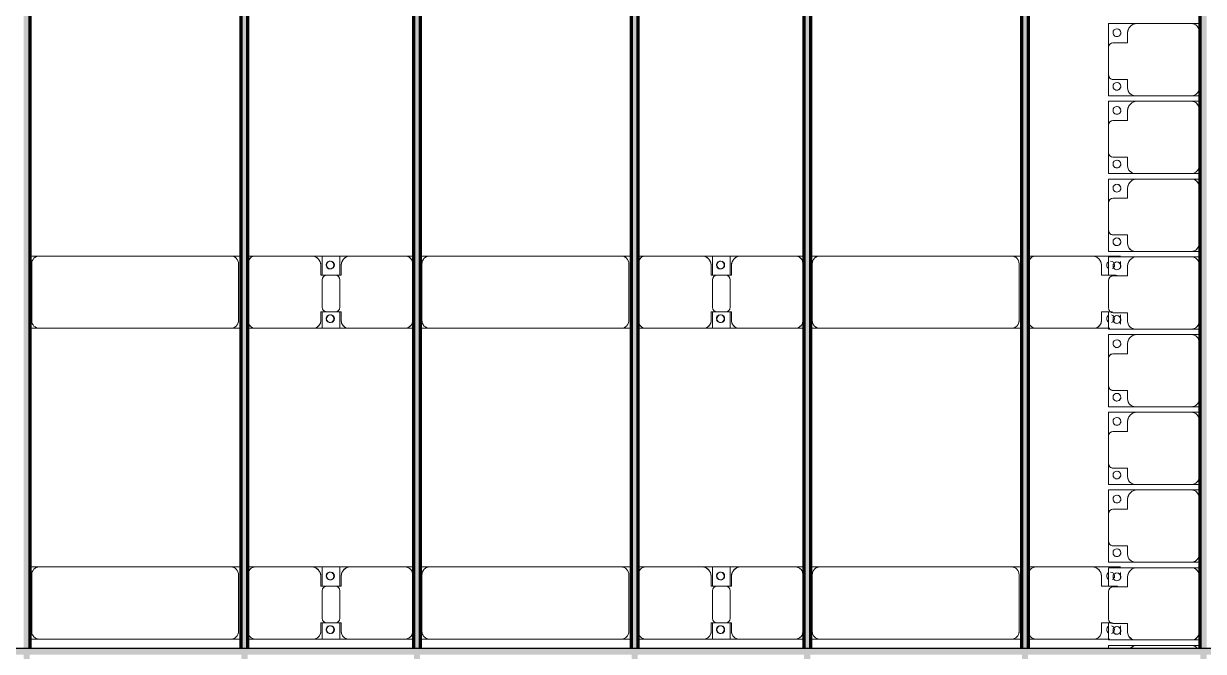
# Model space of a CAD drawing. Header units: millimetres. Extents: x -268744 to 115753, y -96240 to -10461.
# Drawn here: x -119199 to -111611, y -52627 to -48588 of the extents above; entities that cross this region are included whole.
import ezdxf

# ---------------------------------------------------------------- set-up
doc = ezdxf.new("R2010")
doc.units = ezdxf.units.MM
doc.layers.add('A-GENM', color=13, linetype='Continuous', lineweight=9)
doc.layers.add('S-BEAM', color=12, linetype='Continuous', lineweight=9)

# ---------------------------------------------------------------- blocks, each defined once
blk = doc.blocks.new('Dầm C52 - Hộp 40x60-V24-KHUNG KẾT CẤU BÈ PIN 1')
at = {"layer": 'S-BEAM', "lineweight": 25}
blk.add_hatch(color=4, dxfattribs=at).paths.add_polyline_path([(-145811, -20), (145811, -20), (145811, 20), (-145811, 20)])
at = {"layer": 'S-BEAM', "color": 4, "lineweight": 25}
blk.add_line((-145811, 20), (145811, 20), dxfattribs=at)
blk = doc.blocks.new('Dai phao do pin - DẢI PHAO ĐỠ PIN-V38-KHUNG KẾT CẤU BÈ PIN 1')
at = {"layer": 'A-GENM', "color": 7}
for p, q in [((62067.6, 241.6), (62129.7, 241.6)), ((62067.6, 241.6), (62129.7, 241.6)), ((63360.3, 241.6), (62129.7, 241.6)), ((63360.3, 241.6), (63427.6, 241.6)), ((63360.3, 241.6), (63427.6, 241.6)), ((63467.6, 241.6), (63519.7, 241.6)), ((63467.6, 241.6), (63519.7, 241.6)), ((63879.7, 241.6), (63519.7, 241.6)), ((63879.7, 241.6), (64062.2, 241.6)), ((64062.2, 241.6), (63879.7, 241.6)), ((63947.8, 241.6), (64130.3, 241.6)), ((63947.8, 116.2), (63947.8, 241.6)), ((64130.3, 241.6), (63947.8, 241.6)), ((64062.2, 241.6), (64062.2, 116.2)), ((64480.3, 241.6), (64130.3, 241.6)), ((64480.3, 241.6), (64537.6, 241.6)), ((64480.3, 241.6), (64537.6, 241.6)), ((64577.6, 241.6), (64639.7, 241.6)), ((64577.6, 241.6), (64639.7, 241.6)), ((65870.3, 241.6), (64639.7, 241.6)), ((65870.3, 241.6), (65937.6, 241.6)), ((65870.3, 241.6), (65937.6, 241.6)), ((65977.6, 241.6), (66029.7, 241.6)), ((65977.6, 241.6), (66029.7, 241.6)), ((66389.7, 241.6), (66029.7, 241.6)), ((66389.7, 241.6), (66572.2, 241.6)), ((66572.2, 241.6), (66389.7, 241.6)), ((66457.8, 241.6), (66640.3, 241.6)), ((66457.8, 116.2), (66457.8, 241.6)), ((66640.3, 241.6), (66457.8, 241.6)), ((66572.2, 241.6), (66572.2, 116.2)), ((66990.3, 241.6), (66640.3, 241.6)), ((66990.3, 241.6), (67047.6, 241.6)), ((66990.3, 241.6), (67047.6, 241.6)), ((67087.6, 241.6), (67149.7, 241.6)), ((67087.6, 241.6), (67149.7, 241.6)), ((68380.3, 241.6), (67149.7, 241.6)), ((68380.3, 241.6), (68447.6, 241.6)), ((68380.3, 241.6), (68447.6, 241.6)), ((68487.6, 241.6), (68539.7, 241.6)), ((68487.6, 241.6), (68539.7, 241.6)), ((68899.7, 241.6), (68539.7, 241.6)), ((68899.7, 241.6), (69082.2, 241.6)), ((69082.2, 241.6), (68899.7, 241.6)), ((62079.7, 191.6), (62079.7, -173.4)), ((63410.3, -173.4), (63410.3, 191.6)), ((63469.7, 191.6), (63469.7, -173.4)), ((63939.7, 118.2), (63939.7, 181.6)), ((64070.3, 181.6), (64070.3, 118.2)), ((64530.3, -173.4), (64530.3, 191.6)), ((64589.7, 191.6), (64589.7, -173.4)), ((65920.3, -173.4), (65920.3, 191.6)), ((65979.7, 191.6), (65979.7, -173.4)), ((66449.7, 118.2), (66449.7, 181.6)), ((66580.3, 181.6), (66580.3, 118.2)), ((67040.3, -173.4), (67040.3, 191.6)), ((67099.7, 191.6), (67099.7, -173.4)), ((68430.3, -173.4), (68430.3, 191.6)), ((68489.7, 191.6), (68489.7, -173.4)), ((68959.7, 118.2), (68959.7, 181.6)), ((69082.2, 205.8), (69082.2, 164.2)), ((69082.2, 164.2), (69082.2, 205.8)), ((64032.2, 118.2), (63939.7, 118.2)), ((63947.8, 88.2), (63947.8, -88.2)), ((64070.3, 118.2), (63977.8, 118.2)), ((64062.2, -88.2), (64062.2, 88.2)), ((66542.2, 118.2), (66449.7, 118.2)), ((66457.8, 88.2), (66457.8, -88.2)), ((66580.3, 118.2), (66487.8, 118.2)), ((66572.2, -88.2), (66572.2, 88.2)), ((69052.2, 118.2), (68959.7, 118.2)), ((63939.7, -173.4), (63939.7, -118.2)), ((63939.7, -118.2), (64032.2, -118.2)), ((63947.8, -223.4), (63947.8, -116.2)), ((63977.8, -118.2), (64070.3, -118.2)), ((64062.2, -116.2), (64062.2, -223.4)), ((64070.3, -118.2), (64070.3, -173.4)), ((66449.7, -173.4), (66449.7, -118.2)), ((66449.7, -118.2), (66542.2, -118.2)), ((66457.8, -223.4), (66457.8, -116.2)), ((66487.8, -118.2), (66580.3, -118.2)), ((66572.2, -116.2), (66572.2, -223.4)), ((66580.3, -118.2), (66580.3, -173.4)), ((68959.7, -173.4), (68959.7, -118.2)), ((68959.7, -118.2), (69030.6, -118.2)), ((69082.2, -137.5), (69082.2, -195.9)), ((69082.2, -195.9), (69082.2, -137.5)), ((62129.7, -223.4), (62067.6, -223.4)), ((62129.7, -223.4), (62067.6, -223.4)), ((62129.7, -223.4), (63360.3, -223.4)), ((63427.6, -223.4), (63360.3, -223.4)), ((63427.6, -223.4), (63360.3, -223.4)), ((63519.7, -223.4), (63467.6, -223.4)), ((63519.7, -223.4), (63467.6, -223.4)), ((63519.7, -223.4), (63889.7, -223.4)), ((64062.2, -223.4), (63897.1, -223.4)), ((63897.1, -223.4), (64062.2, -223.4)), ((64120.3, -223.4), (63947.8, -223.4)), ((63947.8, -223.4), (64120.3, -223.4)), ((64120.3, -223.4), (64480.3, -223.4)), ((64537.6, -223.4), (64480.3, -223.4)), ((64537.6, -223.4), (64480.3, -223.4)), ((64639.7, -223.4), (64577.6, -223.4)), ((64639.7, -223.4), (64577.6, -223.4)), ((64639.7, -223.4), (65870.3, -223.4)), ((65937.6, -223.4), (65870.3, -223.4)), ((65937.6, -223.4), (65870.3, -223.4)), ((66029.7, -223.4), (65977.6, -223.4)), ((66029.7, -223.4), (65977.6, -223.4)), ((66029.7, -223.4), (66399.7, -223.4)), ((66572.2, -223.4), (66399.7, -223.4)), ((66399.7, -223.4), (66572.2, -223.4)), ((66630.3, -223.4), (66457.8, -223.4)), ((66457.8, -223.4), (66630.3, -223.4)), ((66630.3, -223.4), (66990.3, -223.4)), ((67047.6, -223.4), (66990.3, -223.4)), ((67047.6, -223.4), (66990.3, -223.4)), ((67149.7, -223.4), (67087.6, -223.4)), ((67149.7, -223.4), (67087.6, -223.4)), ((67149.7, -223.4), (68380.3, -223.4)), ((68447.6, -223.4), (68380.3, -223.4)), ((68447.6, -223.4), (68380.3, -223.4)), ((68539.7, -223.4), (68487.6, -223.4)), ((68539.7, -223.4), (68487.6, -223.4)), ((68539.7, -223.4), (68909.7, -223.4)), ((69013.6, -223.4), (68909.7, -223.4)), ((68909.7, -223.4), (69013.6, -223.4))]:
    blk.add_line(p, q, dxfattribs=at)
for centre, radius, start, end in [((62129.7, 191.6), 50, 90, 180), ((62129.7, 191.6), 50, 105, 135), ((63360.3, 191.6), 50, 0, 90), ((63360.3, 191.6), 50, 60, 90), ((63519.7, 191.6), 50, 90, 180), ((63519.7, 191.6), 50, 105, 180), ((63879.7, 181.6), 60, 0, 90), ((63879.7, 181.6), 60, 0, 60), ((64130.3, 181.6), 60, 90, 180), ((64130.3, 181.6), 60, 120, 180), ((64480.3, 191.6), 50, 0, 90), ((64480.3, 191.6), 50, 0, 75), ((64639.7, 191.6), 50, 90, 180), ((64639.7, 191.6), 50, 105, 135), ((65870.3, 191.6), 50, 0, 90), ((65870.3, 191.6), 50, 60, 90), ((66029.7, 191.6), 50, 90, 180), ((66029.7, 191.6), 50, 105, 180), ((66389.7, 181.6), 60, 0, 90), ((66389.7, 181.6), 60, 0, 60), ((66640.3, 181.6), 60, 90, 180), ((66640.3, 181.6), 60, 120, 180), ((66990.3, 191.6), 50, 0, 90), ((66990.3, 191.6), 50, 0, 75), ((67149.7, 191.6), 50, 90, 180), ((67149.7, 191.6), 50, 105, 135), ((68380.3, 191.6), 50, 360, 90), ((68380.3, 191.6), 50, 60, 90), ((68539.7, 191.6), 50, 90, 180), ((68539.7, 191.6), 50, 105, 180), ((68899.7, 181.6), 60, 360, 90), ((68899.7, 181.6), 60, 360, 60), ((62129.7, 191.6), 50, 165, 180), ((63360.3, 191.6), 50, 15, 30), ((63998.6, 183.2), 25, 360, 180), ((63998.6, 183.2), 25, 180, 360), ((63998.6, 183.2), 25, 360, 165), ((64001.4, 183.2), 25, 360, 180), ((64001.4, 183.2), 25, 90, 180), ((64001.4, 183.2), 25, 180, 0), ((64001.4, 183.2), 25, 180, 300), ((63998.6, 183.2), 25, 210, 360), ((64001.4, 183.2), 25, 15, 75), ((64001.4, 183.2), 25, 330, 345), ((64639.7, 191.6), 50, 150, 180), ((65870.3, 191.6), 50, 15, 30), ((66508.6, 183.2), 25, 360, 180), ((66508.6, 183.2), 25, 180, 0), ((66508.6, 183.2), 25, 360, 165), ((66511.4, 183.2), 25, 0, 180), ((66511.4, 183.2), 25, 90, 180), ((66511.4, 183.2), 25, 180, 0), ((66511.4, 183.2), 25, 180, 300), ((66508.6, 183.2), 25, 210, 360), ((66511.4, 183.2), 25, 15, 75), ((66511.4, 183.2), 25, 330, 345), ((67149.7, 191.6), 50, 150, 180), ((68380.3, 191.6), 50, 15, 30), ((69018.6, 183.2), 25, 120, 180), ((69018.6, 183.2), 25, 180, 240), ((69018.6, 183.2), 25, 180, 195), ((69018.6, 183.2), 25, 120, 165), ((69018.6, 183.2), 25, 210, 240), ((69018.6, 183.2), 25, 0, 90), ((69018.6, 183.2), 25, 0, 90), ((69018.6, 183.2), 25, 300, 0), ((69018.6, 183.2), 25, 300, 0), ((63977.8, 88.2), 30, 90, 180), ((64032.2, 88.2), 30, 360, 90), ((66487.8, 88.2), 30, 90, 180), ((66542.2, 88.2), 30, 0, 90), ((69052.2, 88.2), 30, 60, 90), ((63977.8, -88.2), 30, 180, 270), ((63998.6, -161.8), 25, 360, 180), ((63998.6, -161.8), 25, 105, 165), ((64001.4, -161.8), 25, 360, 180), ((64001.4, -161.8), 25, 105, 180), ((63998.6, -161.8), 25, 360, 75), ((64001.4, -161.8), 25, 15, 75), ((64032.2, -88.2), 30, 270, 0), ((66487.8, -88.2), 30, 180, 270), ((66508.6, -161.8), 25, 360, 180), ((66508.6, -161.8), 25, 105, 165), ((66511.4, -161.8), 25, 0, 180), ((66511.4, -161.8), 25, 105, 180), ((66508.6, -161.8), 25, 360, 75), ((66511.4, -161.8), 25, 15, 75), ((66542.2, -88.2), 30, 270, 360), ((69018.6, -161.8), 25, 120, 180), ((69018.6, -161.8), 25, 120, 165), ((69018.6, -161.8), 25, 0, 75), ((69018.6, -161.8), 25, 0, 75), ((62129.7, -173.4), 50, 180, 270), ((62129.7, -173.4), 50, 180, 210), ((62129.7, -173.4), 50, 240, 270), ((63360.3, -173.4), 50, 270, 360), ((63360.3, -173.4), 50, 285, 300), ((63360.3, -173.4), 50, 330, 360), ((63519.7, -173.4), 50, 180, 270), ((63519.7, -173.4), 50, 180, 255), ((63889.7, -173.4), 50, 270, 0), ((63889.7, -173.4), 50, 285, 0), ((63998.6, -161.8), 25, 180, 360), ((63998.6, -161.8), 25, 195, 360), ((64001.4, -161.8), 25, 180, 0), ((64001.4, -161.8), 25, 180, 270), ((64001.4, -161.8), 25, 285, 345), ((64120.3, -173.4), 50, 180, 270), ((64120.3, -173.4), 50, 180, 255), ((64480.3, -173.4), 50, 270, 360), ((64480.3, -173.4), 50, 285, 0), ((64639.7, -173.4), 50, 180, 270), ((64639.7, -173.4), 50, 180, 210), ((64639.7, -173.4), 50, 240, 270), ((65870.3, -173.4), 50, 270, 360), ((65870.3, -173.4), 50, 285, 300), ((65870.3, -173.4), 50, 330, 360), ((66029.7, -173.4), 50, 180, 270), ((66029.7, -173.4), 50, 180, 255), ((66399.7, -173.4), 50, 270, 360), ((66399.7, -173.4), 50, 285, 0), ((66508.6, -161.8), 25, 180, 360), ((66508.6, -161.8), 25, 195, 360), ((66511.4, -161.8), 25, 180, 360), ((66511.4, -161.8), 25, 180, 270), ((66511.4, -161.8), 25, 285, 345), ((66630.3, -173.4), 50, 180, 270), ((66630.3, -173.4), 50, 180, 255), ((66990.3, -173.4), 50, 270, 0), ((66990.3, -173.4), 50, 285, 0), ((67149.7, -173.4), 50, 180, 270), ((67149.7, -173.4), 50, 180, 210), ((67149.7, -173.4), 50, 240, 270), ((68380.3, -173.4), 50, 270, 0), ((68380.3, -173.4), 50, 285, 300), ((68380.3, -173.4), 50, 330, 0), ((68539.7, -173.4), 50, 180, 270), ((68539.7, -173.4), 50, 180, 255), ((68909.7, -173.4), 50, 270, 360), ((68909.7, -173.4), 50, 285, 360), ((69018.6, -161.8), 25, 180, 240), ((69018.6, -161.8), 25, 180, 240), ((69018.6, -161.8), 25, 285, 0), ((69018.6, -161.8), 25, 285, 0)]:
    blk.add_arc(centre, radius, start, end, dxfattribs=at)
blk = doc.blocks.new('Dai phao do pin - DẢI PHAO ĐỠ PIN-V39-KHUNG KẾT CẤU BÈ PIN 1')
at = {"layer": 'A-GENM', "color": 7}
for p, q in [((62067.6, 241.6), (62129.7, 241.6)), ((62067.6, 241.6), (62129.7, 241.6)), ((63360.3, 241.6), (62129.7, 241.6)), ((63360.3, 241.6), (63427.6, 241.6)), ((63360.3, 241.6), (63427.6, 241.6)), ((63467.6, 241.6), (63519.7, 241.6)), ((63467.6, 241.6), (63519.7, 241.6)), ((63879.7, 241.6), (63519.7, 241.6)), ((63879.7, 241.6), (64062.2, 241.6)), ((64062.2, 241.6), (63879.7, 241.6)), ((63947.8, 241.6), (64130.3, 241.6)), ((63947.8, 116.2), (63947.8, 241.6)), ((64130.3, 241.6), (63947.8, 241.6)), ((64062.2, 241.6), (64062.2, 116.2)), ((64480.3, 241.6), (64130.3, 241.6)), ((64480.3, 241.6), (64537.6, 241.6)), ((64480.3, 241.6), (64537.6, 241.6)), ((64577.6, 241.6), (64639.7, 241.6)), ((64577.6, 241.6), (64639.7, 241.6)), ((65870.3, 241.6), (64639.7, 241.6)), ((65870.3, 241.6), (65937.6, 241.6)), ((65870.3, 241.6), (65937.6, 241.6)), ((65977.6, 241.6), (66029.7, 241.6)), ((65977.6, 241.6), (66029.7, 241.6)), ((66389.7, 241.6), (66029.7, 241.6)), ((66389.7, 241.6), (66572.2, 241.6)), ((66572.2, 241.6), (66389.7, 241.6)), ((66457.8, 241.6), (66640.3, 241.6)), ((66457.8, 116.2), (66457.8, 241.6)), ((66640.3, 241.6), (66457.8, 241.6)), ((66572.2, 241.6), (66572.2, 116.2)), ((66990.3, 241.6), (66640.3, 241.6)), ((66990.3, 241.6), (67047.6, 241.6)), ((66990.3, 241.6), (67047.6, 241.6)), ((67087.6, 241.6), (67149.7, 241.6)), ((67087.6, 241.6), (67149.7, 241.6)), ((68380.3, 241.6), (67149.7, 241.6)), ((68380.3, 241.6), (68447.6, 241.6)), ((68380.3, 241.6), (68447.6, 241.6)), ((68487.6, 241.6), (68539.7, 241.6)), ((68487.6, 241.6), (68539.7, 241.6)), ((68899.7, 241.6), (68539.7, 241.6)), ((68899.7, 241.6), (69082.2, 241.6)), ((69082.2, 241.6), (68899.7, 241.6)), ((62079.7, 191.6), (62079.7, -173.4)), ((63410.3, -173.4), (63410.3, 191.6)), ((63469.7, 191.6), (63469.7, -173.4)), ((63939.7, 118.2), (63939.7, 181.6)), ((64070.3, 181.6), (64070.3, 118.2)), ((64530.3, -173.4), (64530.3, 191.6)), ((64589.7, 191.6), (64589.7, -173.4)), ((65920.3, -173.4), (65920.3, 191.6)), ((65979.7, 191.6), (65979.7, -173.4)), ((66449.7, 118.2), (66449.7, 181.6)), ((66580.3, 181.6), (66580.3, 118.2)), ((67040.3, -173.4), (67040.3, 191.6)), ((67099.7, 191.6), (67099.7, -173.4)), ((68430.3, -173.4), (68430.3, 191.6)), ((68489.7, 191.6), (68489.7, -173.4)), ((68959.7, 118.2), (68959.7, 181.6)), ((69082.2, 205.8), (69082.2, 164.2)), ((69082.2, 164.2), (69082.2, 205.8)), ((64032.2, 118.2), (63939.7, 118.2)), ((63947.8, 88.2), (63947.8, -88.2)), ((64070.3, 118.2), (63977.8, 118.2)), ((64062.2, -88.2), (64062.2, 88.2)), ((66542.2, 118.2), (66449.7, 118.2)), ((66457.8, 88.2), (66457.8, -88.2)), ((66580.3, 118.2), (66487.8, 118.2)), ((66572.2, -88.2), (66572.2, 88.2)), ((69052.2, 118.2), (68959.7, 118.2)), ((63939.7, -173.4), (63939.7, -118.2)), ((63939.7, -118.2), (64032.2, -118.2)), ((63947.8, -223.4), (63947.8, -116.2)), ((63977.8, -118.2), (64070.3, -118.2)), ((64062.2, -116.2), (64062.2, -223.4)), ((64070.3, -118.2), (64070.3, -173.4)), ((66449.7, -173.4), (66449.7, -118.2)), ((66449.7, -118.2), (66542.2, -118.2)), ((66457.8, -223.4), (66457.8, -116.2)), ((66487.8, -118.2), (66580.3, -118.2)), ((66572.2, -116.2), (66572.2, -223.4)), ((66580.3, -118.2), (66580.3, -173.4)), ((68959.7, -173.4), (68959.7, -118.2)), ((68959.7, -118.2), (69030.6, -118.2)), ((69082.2, -137.5), (69082.2, -195.9)), ((69082.2, -195.9), (69082.2, -137.5)), ((62129.7, -223.4), (62067.6, -223.4)), ((62129.7, -223.4), (62067.6, -223.4)), ((62129.7, -223.4), (63360.3, -223.4)), ((63427.6, -223.4), (63360.3, -223.4)), ((63427.6, -223.4), (63360.3, -223.4)), ((63519.7, -223.4), (63467.6, -223.4)), ((63519.7, -223.4), (63467.6, -223.4)), ((63519.7, -223.4), (63889.7, -223.4)), ((64062.2, -223.4), (63897.1, -223.4)), ((63897.1, -223.4), (64062.2, -223.4)), ((64120.3, -223.4), (63947.8, -223.4)), ((63947.8, -223.4), (64120.3, -223.4)), ((64120.3, -223.4), (64480.3, -223.4)), ((64537.6, -223.4), (64480.3, -223.4)), ((64537.6, -223.4), (64480.3, -223.4)), ((64639.7, -223.4), (64577.6, -223.4)), ((64639.7, -223.4), (64577.6, -223.4)), ((64639.7, -223.4), (65870.3, -223.4)), ((65937.6, -223.4), (65870.3, -223.4)), ((65937.6, -223.4), (65870.3, -223.4)), ((66029.7, -223.4), (65977.6, -223.4)), ((66029.7, -223.4), (65977.6, -223.4)), ((66029.7, -223.4), (66399.7, -223.4)), ((66572.2, -223.4), (66399.7, -223.4)), ((66399.7, -223.4), (66572.2, -223.4)), ((66630.3, -223.4), (66457.8, -223.4)), ((66457.8, -223.4), (66630.3, -223.4)), ((66630.3, -223.4), (66990.3, -223.4)), ((67047.6, -223.4), (66990.3, -223.4)), ((67047.6, -223.4), (66990.3, -223.4)), ((67149.7, -223.4), (67087.6, -223.4)), ((67149.7, -223.4), (67087.6, -223.4)), ((67149.7, -223.4), (68380.3, -223.4)), ((68447.6, -223.4), (68380.3, -223.4)), ((68447.6, -223.4), (68380.3, -223.4)), ((68539.7, -223.4), (68487.6, -223.4)), ((68539.7, -223.4), (68487.6, -223.4)), ((68539.7, -223.4), (68909.7, -223.4)), ((69013.6, -223.4), (68909.7, -223.4)), ((68909.7, -223.4), (69013.6, -223.4))]:
    blk.add_line(p, q, dxfattribs=at)
for centre, radius, start, end in [((62129.7, 191.6), 50, 90, 180), ((62129.7, 191.6), 50, 105, 135), ((63360.3, 191.6), 50, 0, 90), ((63360.3, 191.6), 50, 60, 90), ((63519.7, 191.6), 50, 90, 180), ((63519.7, 191.6), 50, 105, 180), ((63879.7, 181.6), 60, 0, 90), ((63879.7, 181.6), 60, 0, 60), ((64130.3, 181.6), 60, 90, 180), ((64130.3, 181.6), 60, 120, 180), ((64480.3, 191.6), 50, 0, 90), ((64480.3, 191.6), 50, 0, 75), ((64639.7, 191.6), 50, 90, 180), ((64639.7, 191.6), 50, 105, 135), ((65870.3, 191.6), 50, 0, 90), ((65870.3, 191.6), 50, 60, 90), ((66029.7, 191.6), 50, 90, 180), ((66029.7, 191.6), 50, 105, 180), ((66389.7, 181.6), 60, 0, 90), ((66389.7, 181.6), 60, 0, 60), ((66640.3, 181.6), 60, 90, 180), ((66640.3, 181.6), 60, 120, 180), ((66990.3, 191.6), 50, 0, 90), ((66990.3, 191.6), 50, 0, 75), ((67149.7, 191.6), 50, 90, 180), ((67149.7, 191.6), 50, 105, 135), ((68380.3, 191.6), 50, 360, 90), ((68380.3, 191.6), 50, 60, 90), ((68539.7, 191.6), 50, 90, 180), ((68539.7, 191.6), 50, 105, 180), ((68899.7, 181.6), 60, 360, 90), ((68899.7, 181.6), 60, 360, 60), ((62129.7, 191.6), 50, 165, 180), ((63360.3, 191.6), 50, 15, 30), ((63998.6, 183.2), 25, 360, 180), ((63998.6, 183.2), 25, 180, 360), ((63998.6, 183.2), 25, 360, 165), ((64001.4, 183.2), 25, 360, 180), ((64001.4, 183.2), 25, 90, 180), ((64001.4, 183.2), 25, 180, 0), ((64001.4, 183.2), 25, 180, 300), ((63998.6, 183.2), 25, 210, 360), ((64001.4, 183.2), 25, 15, 75), ((64001.4, 183.2), 25, 330, 345), ((64639.7, 191.6), 50, 150, 180), ((65870.3, 191.6), 50, 15, 30), ((66508.6, 183.2), 25, 360, 180), ((66508.6, 183.2), 25, 180, 0), ((66508.6, 183.2), 25, 360, 165), ((66511.4, 183.2), 25, 0, 180), ((66511.4, 183.2), 25, 90, 180), ((66511.4, 183.2), 25, 180, 0), ((66511.4, 183.2), 25, 180, 300), ((66508.6, 183.2), 25, 210, 360), ((66511.4, 183.2), 25, 15, 75), ((66511.4, 183.2), 25, 330, 345), ((67149.7, 191.6), 50, 150, 180), ((68380.3, 191.6), 50, 15, 30), ((69018.6, 183.2), 25, 120, 180), ((69018.6, 183.2), 25, 180, 240), ((69018.6, 183.2), 25, 180, 195), ((69018.6, 183.2), 25, 120, 165), ((69018.6, 183.2), 25, 210, 240), ((69018.6, 183.2), 25, 0, 90), ((69018.6, 183.2), 25, 0, 90), ((69018.6, 183.2), 25, 300, 0), ((69018.6, 183.2), 25, 300, 0), ((63977.8, 88.2), 30, 90, 180), ((64032.2, 88.2), 30, 360, 90), ((66487.8, 88.2), 30, 90, 180), ((66542.2, 88.2), 30, 0, 90), ((69052.2, 88.2), 30, 60, 90), ((63977.8, -88.2), 30, 180, 270), ((63998.6, -161.8), 25, 360, 180), ((63998.6, -161.8), 25, 105, 165), ((64001.4, -161.8), 25, 360, 180), ((64001.4, -161.8), 25, 105, 180), ((63998.6, -161.8), 25, 360, 75), ((64001.4, -161.8), 25, 15, 75), ((64032.2, -88.2), 30, 270, 0), ((66487.8, -88.2), 30, 180, 270), ((66508.6, -161.8), 25, 360, 180), ((66508.6, -161.8), 25, 105, 165), ((66511.4, -161.8), 25, 0, 180), ((66511.4, -161.8), 25, 105, 180), ((66508.6, -161.8), 25, 360, 75), ((66511.4, -161.8), 25, 15, 75), ((66542.2, -88.2), 30, 270, 360), ((69018.6, -161.8), 25, 120, 180), ((69018.6, -161.8), 25, 120, 165), ((69018.6, -161.8), 25, 0, 75), ((69018.6, -161.8), 25, 0, 75), ((62129.7, -173.4), 50, 180, 270), ((62129.7, -173.4), 50, 180, 210), ((62129.7, -173.4), 50, 240, 270), ((63360.3, -173.4), 50, 270, 360), ((63360.3, -173.4), 50, 285, 300), ((63360.3, -173.4), 50, 330, 360), ((63519.7, -173.4), 50, 180, 270), ((63519.7, -173.4), 50, 180, 255), ((63889.7, -173.4), 50, 270, 0), ((63889.7, -173.4), 50, 285, 0), ((63998.6, -161.8), 25, 180, 360), ((63998.6, -161.8), 25, 195, 360), ((64001.4, -161.8), 25, 180, 0), ((64001.4, -161.8), 25, 180, 270), ((64001.4, -161.8), 25, 285, 345), ((64120.3, -173.4), 50, 180, 270), ((64120.3, -173.4), 50, 180, 255), ((64480.3, -173.4), 50, 270, 360), ((64480.3, -173.4), 50, 285, 0), ((64639.7, -173.4), 50, 180, 270), ((64639.7, -173.4), 50, 180, 210), ((64639.7, -173.4), 50, 240, 270), ((65870.3, -173.4), 50, 270, 360), ((65870.3, -173.4), 50, 285, 300), ((65870.3, -173.4), 50, 330, 360), ((66029.7, -173.4), 50, 180, 270), ((66029.7, -173.4), 50, 180, 255), ((66399.7, -173.4), 50, 270, 360), ((66399.7, -173.4), 50, 285, 0), ((66508.6, -161.8), 25, 180, 360), ((66508.6, -161.8), 25, 195, 360), ((66511.4, -161.8), 25, 180, 360), ((66511.4, -161.8), 25, 180, 270), ((66511.4, -161.8), 25, 285, 345), ((66630.3, -173.4), 50, 180, 270), ((66630.3, -173.4), 50, 180, 255), ((66990.3, -173.4), 50, 270, 0), ((66990.3, -173.4), 50, 285, 0), ((67149.7, -173.4), 50, 180, 270), ((67149.7, -173.4), 50, 180, 210), ((67149.7, -173.4), 50, 240, 270), ((68380.3, -173.4), 50, 270, 0), ((68380.3, -173.4), 50, 285, 300), ((68380.3, -173.4), 50, 330, 0), ((68539.7, -173.4), 50, 180, 270), ((68539.7, -173.4), 50, 180, 255), ((68909.7, -173.4), 50, 270, 360), ((68909.7, -173.4), 50, 285, 360), ((69018.6, -161.8), 25, 180, 240), ((69018.6, -161.8), 25, 180, 240), ((69018.6, -161.8), 25, 285, 0), ((69018.6, -161.8), 25, 285, 0)]:
    blk.add_arc(centre, radius, start, end, dxfattribs=at)
blk = doc.blocks.new('Dầm C52 - Dầm C52-V1-KHUNG KẾT CẤU BÈ PIN 1')
at = {"layer": 'S-BEAM', "lineweight": 140}
h = blk.add_hatch(color=1, dxfattribs=at)
h.paths.add_polyline_path([(-25480.9, 20), (-25480.9, -20), (-25440.9, -20), (-25445.2, 20)])
h.paths.add_polyline_path([(-25400.9, -20), (-19440.9, -20), (-19443, 20), (-25400.9, 20)])
h.paths.add_polyline_path([(-19400.9, 20), (-19400.9, -20), (-13440.9, -20), (-13440.9, 20), (-18981.3, 20)])
h.paths.add_polyline_path([(-13400.9, -20), (-7440.9, -20), (-7440.9, 20), (-13400.9, 20)])
h.paths.add_polyline_path([(-7400.9, 20), (-7400.9, -20), (-1440.9, -20), (-1440.9, 20), (-6977, 20)])
h.paths.add_polyline_path([(-1400.9, -20), (4559.1, -20), (4559.1, 20), (-1400.9, 20)])
h.paths.add_polyline_path([(4599.1, 20), (4599.1, -20), (10559.1, -20), (10559.1, 20), (5027.2, 20)])
h.paths.add_polyline_path([(10599.1, -20), (16559.1, -20), (16559.1, 20), (10599.1, 20)])
h.paths.add_polyline_path([(16599.1, 20), (16599.1, -20), (22559.1, -20), (22559.1, 20), (17031.5, 20)])
h.paths.add_polyline_path([(22599.1, -20), (25259.1, -20), (25259.1, 20), (22599.1, 20)])
h.paths.add_polyline_path([(25299.1, -20), (25480.9, -20), (25480.9, 20), (25299.1, 20)])
at = {"layer": 'S-BEAM', "color": 1, "lineweight": 140}
blk.add_line((-1440.9, -20), (-7400.9, -20), dxfattribs=at)
blk = doc.blocks.new('Dầm C52 - Dầm C52-102503-KHUNG KẾT CẤU BÈ PIN 1')
at = {"layer": 'S-BEAM', "lineweight": 140}
h = blk.add_hatch(color=1, dxfattribs=at)
h.paths.add_polyline_path([(-25480.9, 20), (-25480.9, -20), (-25440.9, -20), (-25440.9, 20)])
h.paths.add_polyline_path([(-25400.9, 20), (-25400.9, -20), (-19440.9, -20), (-19443, 20), (-24983.5, 20)])
h.paths.add_polyline_path([(-19400.9, 20), (-19400.9, -20), (-13440.9, -20), (-13440.9, 20), (-17596.2, 20)])
h.paths.add_polyline_path([(-13400.9, -20), (-7440.9, -20), (-7440.9, 20), (-13400.9, 20)])
h.paths.add_polyline_path([(-7400.9, -20), (-1440.9, -20), (-1440.9, 20), (-7400.9, 20)])
h.paths.add_polyline_path([(-1400.9, -20), (4559.1, -20), (4559.1, 20), (-1400.9, 20)])
h.paths.add_polyline_path([(4599.1, -20), (10559.1, -20), (10559.1, 20), (4599.1, 20)])
h.paths.add_polyline_path([(10599.1, 20), (10599.1, -20), (16559.1, -20), (16559.1, 20), (11952.8, 20)])
h.paths.add_polyline_path([(16599.1, -20), (22559.1, -20), (22559.1, 20), (16599.1, 20)])
h.paths.add_polyline_path([(22599.1, -20), (25259.1, -20), (25259.1, 20), (22599.1, 20)])
h.paths.add_polyline_path([(25299.1, -20), (25441.8, -20), (25441.8, 20), (25299.1, 20)])
at = {"layer": 'S-BEAM', "color": 1, "lineweight": 140}
for p, q in [((-7400.9, 20), (-1440.9, 20)), ((-1440.9, -20), (-7400.9, -20))]:
    blk.add_line(p, q, dxfattribs=at)
blk = doc.blocks.new('Dầm C52 - Dầm C52-V2-KHUNG KẾT CẤU BÈ PIN 1')
at = {"layer": 'S-BEAM', "lineweight": 140}
h = blk.add_hatch(color=1, dxfattribs=at)
h.paths.add_polyline_path([(-25480.9, 20), (-25480.9, -20), (-25440.9, -20), (-25440.9, 20)])
h.paths.add_polyline_path([(-25400.9, 20), (-25400.9, -20), (-19440.9, -20), (-19443, 20), (-24983.5, 20)])
h.paths.add_polyline_path([(-19400.9, 20), (-19400.9, -20), (-13440.9, -20), (-13440.9, 20), (-18519.6, 20)])
h.paths.add_polyline_path([(-13400.9, -20), (-7440.9, -20), (-7440.9, 20), (-13400.9, 20)])
h.paths.add_polyline_path([(-7400.9, 20), (-7400.9, -20), (-1440.9, -20), (-1440.9, 20), (-6515.3, 20)])
h.paths.add_polyline_path([(-1400.9, 20), (-1400.9, -20), (4559.1, -20), (4559.1, 20), (-974.9, 20)])
h.paths.add_polyline_path([(4599.1, -20), (10559.1, -20), (10559.1, 20), (4599.1, 20)])
h.paths.add_polyline_path([(10599.1, -20), (16559.1, -20), (16559.1, 20), (10599.1, 20)])
h.paths.add_polyline_path([(16599.1, 20), (16599.1, -20), (22559.1, -20), (22559.1, 20), (17493.2, 20)])
h.paths.add_polyline_path([(22599.1, 20), (22599.1, -20), (25259.1, -20), (25259.1, 20), (23033.7, 20)])
h.paths.add_polyline_path([(25299.1, -20), (25480.9, -20), (25480.9, 20), (25299.1, 20)])
at = {"layer": 'S-BEAM', "color": 1, "lineweight": 140}
for p, q in [((-7400.9, 20), (-1440.9, 20)), ((-1440.9, -20), (-7400.9, -20))]:
    blk.add_line(p, q, dxfattribs=at)
blk = doc.blocks.new('Dải phao đi lại kèm đỡ invester - DẢI PHAO ĐI LẠI-V76-KHUNG KẾT CẤU BÈ PIN 1')
at = {"layer": 'A-GENM', "color": 7}
for p, q in [((28258.4, -779.7), (28258.4, -722.4)), ((28258.4, -779.7), (28258.4, -722.4)), ((28673.4, -729.7), (28308.4, -729.7)), ((28723.4, -722.4), (28723.4, -779.7)), ((28723.4, -722.4), (28723.4, -779.7)), ((28758.4, -779.7), (28758.4, -722.4)), ((28758.4, -779.7), (28758.4, -722.4)), ((29173.4, -729.7), (28808.4, -729.7)), ((29223.4, -722.4), (29223.4, -779.7)), ((29223.4, -722.4), (29223.4, -779.7)), ((29258.4, -779.7), (29258.4, -722.4)), ((29258.4, -779.7), (29258.4, -722.4)), ((29673.4, -729.7), (29308.4, -729.7)), ((29723.4, -722.4), (29723.4, -779.7)), ((29723.4, -722.4), (29723.4, -779.7)), ((29758.4, -779.7), (29758.4, -722.4)), ((29758.4, -779.7), (29758.4, -722.4)), ((30173.4, -729.7), (29808.4, -729.7)), ((30223.4, -722.4), (30223.4, -779.7)), ((30223.4, -722.4), (30223.4, -779.7)), ((30258.4, -779.7), (30258.4, -722.4)), ((30258.4, -779.7), (30258.4, -722.4)), ((30673.4, -729.7), (30308.4, -729.7)), ((30723.4, -722.4), (30723.4, -779.7)), ((30723.4, -722.4), (30723.4, -779.7)), ((30758.4, -779.7), (30758.4, -722.4)), ((30758.4, -779.7), (30758.4, -722.4)), ((31173.4, -729.7), (30808.4, -729.7)), ((31223.4, -722.4), (31223.4, -779.7)), ((31223.4, -722.4), (31223.4, -779.7)), ((31258.4, -779.7), (31258.4, -722.4)), ((31258.4, -779.7), (31258.4, -722.4)), ((31673.4, -729.7), (31308.4, -729.7)), ((31723.4, -722.4), (31723.4, -779.7)), ((31723.4, -722.4), (31723.4, -779.7)), ((31758.4, -779.7), (31758.4, -722.4)), ((31758.4, -779.7), (31758.4, -722.4)), ((32173.4, -729.7), (31808.4, -729.7)), ((32223.4, -722.4), (32223.4, -779.7)), ((32223.4, -722.4), (32223.4, -779.7)), ((32258.4, -779.7), (32258.4, -722.4)), ((32258.4, -779.7), (32258.4, -722.4)), ((28258.4, -779.7), (28258.4, -1129.7)), ((28723.4, -1139.7), (28723.4, -779.7)), ((28758.4, -779.7), (28758.4, -1129.7)), ((29223.4, -1139.7), (29223.4, -779.7)), ((29258.4, -779.7), (29258.4, -1129.7)), ((29723.4, -1139.7), (29723.4, -779.7)), ((29758.4, -779.7), (29758.4, -1129.7)), ((30223.4, -1139.7), (30223.4, -779.7)), ((30258.4, -779.7), (30258.4, -1129.7)), ((30723.4, -1139.7), (30723.4, -779.7)), ((30758.4, -779.7), (30758.4, -1129.7)), ((31223.4, -1139.7), (31223.4, -779.7)), ((31258.4, -779.7), (31258.4, -1129.7)), ((31723.4, -1139.7), (31723.4, -779.7)), ((31758.4, -779.7), (31758.4, -1129.7)), ((32223.4, -1139.7), (32223.4, -779.7)), ((32258.4, -779.7), (32258.4, -1129.7)), ((28258.4, -1312.2), (28258.4, -1129.7)), ((28258.4, -1129.7), (28258.4, -1312.2)), ((28758.4, -1312.2), (28758.4, -1129.7)), ((28758.4, -1129.7), (28758.4, -1312.2)), ((29258.4, -1312.2), (29258.4, -1129.7)), ((29258.4, -1129.7), (29258.4, -1312.2)), ((29758.4, -1312.2), (29758.4, -1129.7)), ((29758.4, -1129.7), (29758.4, -1312.2)), ((30258.4, -1312.2), (30258.4, -1129.7)), ((30258.4, -1129.7), (30258.4, -1312.2)), ((30758.4, -1312.2), (30758.4, -1129.7)), ((30758.4, -1129.7), (30758.4, -1312.2)), ((31258.4, -1312.2), (31258.4, -1129.7)), ((31258.4, -1129.7), (31258.4, -1312.2)), ((31758.4, -1312.2), (31758.4, -1129.7)), ((31758.4, -1129.7), (31758.4, -1312.2)), ((32258.4, -1312.2), (32258.4, -1129.7)), ((32258.4, -1129.7), (32258.4, -1312.2)), ((28318.4, -1189.7), (28381.8, -1189.7)), ((28381.8, -1189.7), (28381.8, -1282.2)), ((28618.2, -1282.2), (28618.2, -1189.7)), ((28618.2, -1189.7), (28673.4, -1189.7)), ((28723.4, -1139.7), (28723.4, -1312.2)), ((28723.4, -1312.2), (28723.4, -1139.7)), ((28818.4, -1189.7), (28881.8, -1189.7)), ((28881.8, -1189.7), (28881.8, -1282.2)), ((29118.2, -1282.2), (29118.2, -1189.7)), ((29118.2, -1189.7), (29173.4, -1189.7)), ((29223.4, -1139.7), (29223.4, -1312.2)), ((29223.4, -1312.2), (29223.4, -1139.7)), ((29318.4, -1189.7), (29381.8, -1189.7)), ((29381.8, -1189.7), (29381.8, -1282.2)), ((29618.2, -1282.2), (29618.2, -1189.7)), ((29618.2, -1189.7), (29673.4, -1189.7)), ((29723.4, -1139.7), (29723.4, -1312.2)), ((29723.4, -1312.2), (29723.4, -1139.7)), ((29818.4, -1189.7), (29881.8, -1189.7)), ((29881.8, -1189.7), (29881.8, -1282.2)), ((30118.2, -1282.2), (30118.2, -1189.7)), ((30118.2, -1189.7), (30173.4, -1189.7)), ((30223.4, -1139.7), (30223.4, -1312.2)), ((30223.4, -1312.2), (30223.4, -1139.7)), ((30318.4, -1189.7), (30381.8, -1189.7)), ((30381.8, -1189.7), (30381.8, -1282.2)), ((30618.2, -1282.2), (30618.2, -1189.7)), ((30618.2, -1189.7), (30673.4, -1189.7)), ((30723.4, -1139.7), (30723.4, -1312.2)), ((30723.4, -1312.2), (30723.4, -1139.7)), ((30818.4, -1189.7), (30881.8, -1189.7)), ((30881.8, -1189.7), (30881.8, -1282.2)), ((31118.2, -1282.2), (31118.2, -1189.7)), ((31118.2, -1189.7), (31173.4, -1189.7)), ((31223.4, -1139.7), (31223.4, -1312.2)), ((31223.4, -1312.2), (31223.4, -1139.7)), ((31318.4, -1189.7), (31381.8, -1189.7)), ((31381.8, -1189.7), (31381.8, -1282.2)), ((31618.2, -1282.2), (31618.2, -1189.7)), ((31618.2, -1189.7), (31673.4, -1189.7)), ((31723.4, -1139.7), (31723.4, -1312.2)), ((31723.4, -1312.2), (31723.4, -1139.7)), ((31818.4, -1189.7), (31881.8, -1189.7)), ((31881.8, -1189.7), (31881.8, -1282.2)), ((32118.2, -1282.2), (32118.2, -1189.7)), ((32118.2, -1189.7), (32173.4, -1189.7)), ((32223.4, -1139.7), (32223.4, -1312.2)), ((32223.4, -1312.2), (32223.4, -1139.7)), ((28411.8, -1312.2), (28258.4, -1312.2)), ((28258.4, -1312.2), (28411.8, -1312.2)), ((28411.8, -1312.2), (28588.2, -1312.2)), ((28723.4, -1312.2), (28588.2, -1312.2)), ((28588.2, -1312.2), (28723.4, -1312.2)), ((28911.8, -1312.2), (28758.4, -1312.2)), ((28758.4, -1312.2), (28911.8, -1312.2)), ((28911.8, -1312.2), (29088.2, -1312.2)), ((29223.4, -1312.2), (29088.2, -1312.2)), ((29088.2, -1312.2), (29223.4, -1312.2)), ((29411.8, -1312.2), (29258.4, -1312.2)), ((29258.4, -1312.2), (29411.8, -1312.2)), ((29411.8, -1312.2), (29588.2, -1312.2)), ((29723.4, -1312.2), (29588.2, -1312.2)), ((29588.2, -1312.2), (29723.4, -1312.2)), ((29876.8, -1312.2), (29758.4, -1312.2)), ((29758.4, -1312.2), (29876.8, -1312.2)), ((29911.8, -1312.2), (30088.2, -1312.2)), ((30223.4, -1312.2), (30113.2, -1312.2)), ((30113.2, -1312.2), (30223.4, -1312.2)), ((30411.8, -1312.2), (30258.4, -1312.2)), ((30258.4, -1312.2), (30411.8, -1312.2)), ((30411.8, -1312.2), (30588.2, -1312.2)), ((30723.4, -1312.2), (30588.2, -1312.2)), ((30588.2, -1312.2), (30723.4, -1312.2)), ((30911.8, -1312.2), (30758.4, -1312.2)), ((30758.4, -1312.2), (30911.8, -1312.2)), ((30911.8, -1312.2), (31088.2, -1312.2)), ((31223.4, -1312.2), (31088.2, -1312.2)), ((31088.2, -1312.2), (31223.4, -1312.2)), ((31411.8, -1312.2), (31258.4, -1312.2)), ((31258.4, -1312.2), (31411.8, -1312.2)), ((31411.8, -1312.2), (31588.2, -1312.2)), ((31723.4, -1312.2), (31588.2, -1312.2)), ((31588.2, -1312.2), (31723.4, -1312.2)), ((31876.8, -1312.2), (31758.4, -1312.2)), ((31758.4, -1312.2), (31876.8, -1312.2)), ((31911.8, -1312.2), (32088.2, -1312.2)), ((32223.4, -1312.2), (32113.2, -1312.2)), ((32113.2, -1312.2), (32223.4, -1312.2)), ((32276.8, -1312.2), (32258.4, -1312.2)), ((32258.4, -1312.2), (32276.8, -1312.2))]:
    blk.add_line(p, q, dxfattribs=at)
for centre, radius, start, end in [((28308.4, -779.7), 50, 90, 180), ((28308.4, -779.7), 50, 90, 165), ((28673.4, -779.7), 50, 0, 90), ((28673.4, -779.7), 50, 15, 90), ((28808.4, -779.7), 50, 90, 180), ((28808.4, -779.7), 50, 90, 165), ((29173.4, -779.7), 50, 0, 90), ((29173.4, -779.7), 50, 15, 90), ((29308.4, -779.7), 50, 90, 180), ((29308.4, -779.7), 50, 90, 165), ((29673.4, -779.7), 50, 360, 90), ((29673.4, -779.7), 50, 15, 90), ((29808.4, -779.7), 50, 90, 180), ((29808.4, -779.7), 50, 90, 165), ((30173.4, -779.7), 50, 0, 90), ((30173.4, -779.7), 50, 15, 90), ((30308.4, -779.7), 50, 90, 180), ((30308.4, -779.7), 50, 90, 165), ((30673.4, -779.7), 50, 360, 90), ((30673.4, -779.7), 50, 15, 90), ((30808.4, -779.7), 50, 90, 180), ((30808.4, -779.7), 50, 90, 165), ((31173.4, -779.7), 50, 360, 90), ((31173.4, -779.7), 50, 15, 90), ((31308.4, -779.7), 50, 90, 180), ((31308.4, -779.7), 50, 90, 165), ((31673.4, -779.7), 50, 360, 90), ((31673.4, -779.7), 50, 15, 90), ((31808.4, -779.7), 50, 90, 180), ((31808.4, -779.7), 50, 90, 165), ((32173.4, -779.7), 50, 360, 90), ((32173.4, -779.7), 50, 15, 90), ((32308.4, -779.7), 50, 135, 180), ((32308.4, -779.7), 50, 135, 165), ((28318.4, -1129.7), 60, 180, 270), ((28818.4, -1129.7), 60, 180, 270), ((29318.4, -1129.7), 60, 180, 270), ((29818.4, -1129.7), 60, 180, 270), ((30318.4, -1129.7), 60, 180, 270), ((30818.4, -1129.7), 60, 180, 270), ((31318.4, -1129.7), 60, 180, 270), ((31818.4, -1129.7), 60, 180, 270), ((32318.4, -1129.7), 60, 180, 225), ((28318.4, -1129.7), 60, 210, 270), ((28673.4, -1139.7), 50, 270, 0), ((28673.4, -1139.7), 50, 270, 345), ((28818.4, -1129.7), 60, 210, 270), ((29173.4, -1139.7), 50, 270, 0), ((29173.4, -1139.7), 50, 270, 345), ((29318.4, -1129.7), 60, 210, 270), ((29673.4, -1139.7), 50, 270, 0), ((29673.4, -1139.7), 50, 270, 345), ((29818.4, -1129.7), 60, 210, 270), ((30173.4, -1139.7), 50, 270, 0), ((30173.4, -1139.7), 50, 270, 345), ((30318.4, -1129.7), 60, 210, 270), ((30673.4, -1139.7), 50, 270, 0), ((30673.4, -1139.7), 50, 270, 345), ((30818.4, -1129.7), 60, 210, 270), ((31173.4, -1139.7), 50, 270, 0), ((31173.4, -1139.7), 50, 270, 345), ((31318.4, -1129.7), 60, 210, 270), ((31673.4, -1139.7), 50, 270, 360), ((31673.4, -1139.7), 50, 270, 345), ((31818.4, -1129.7), 60, 210, 270), ((32173.4, -1139.7), 50, 270, 0), ((32173.4, -1139.7), 50, 270, 345), ((32318.4, -1129.7), 60, 210, 225), ((28316.8, -1258.6), 25, 90, 270), ((28316.8, -1258.6), 25, 180, 270), ((28316.8, -1258.6), 25, 90, 165), ((28316.8, -1258.6), 25, 270, 90), ((28316.8, -1258.6), 25, 60, 90), ((28316.8, -1258.6), 25, 270, 30), ((28411.8, -1282.2), 30, 180, 270), ((28588.2, -1282.2), 30, 270, 0), ((28661.8, -1258.6), 25, 90, 270), ((28661.8, -1258.6), 25, 180, 270), ((28661.8, -1258.6), 25, 90, 165), ((28661.8, -1258.6), 25, 270, 90), ((28661.8, -1258.6), 25, 15, 90), ((28661.8, -1258.6), 25, 270, 0), ((28816.8, -1258.6), 25, 90, 270), ((28816.8, -1258.6), 25, 180, 270), ((28816.8, -1258.6), 25, 90, 165), ((28816.8, -1258.6), 25, 270, 90), ((28816.8, -1258.6), 25, 60, 90), ((28816.8, -1258.6), 25, 270, 30), ((28911.8, -1282.2), 30, 180, 270), ((29088.2, -1282.2), 30, 270, 360), ((29161.8, -1258.6), 25, 90, 270), ((29161.8, -1258.6), 25, 180, 270), ((29161.8, -1258.6), 25, 90, 165), ((29161.8, -1258.6), 25, 270, 90), ((29161.8, -1258.6), 25, 15, 90), ((29161.8, -1258.6), 25, 270, 0), ((29316.8, -1258.6), 25, 90, 270), ((29316.8, -1258.6), 25, 180, 270), ((29316.8, -1258.6), 25, 90, 165), ((29316.8, -1258.6), 25, 270, 90), ((29316.8, -1258.6), 25, 60, 90), ((29316.8, -1258.6), 25, 270, 30), ((29411.8, -1282.2), 30, 180, 270), ((29588.2, -1282.2), 30, 270, 0), ((29661.8, -1258.6), 25, 90, 270), ((29661.8, -1258.6), 25, 180, 270), ((29661.8, -1258.6), 25, 90, 165), ((29661.8, -1258.6), 25, 270, 90), ((29661.8, -1258.6), 25, 15, 90), ((29661.8, -1258.6), 25, 270, 0), ((29816.8, -1258.6), 25, 90, 270), ((29816.8, -1258.6), 25, 180, 270), ((29816.8, -1258.6), 25, 90, 165), ((29816.8, -1258.6), 25, 270, 90), ((29816.8, -1258.6), 25, 60, 90), ((29816.8, -1258.6), 25, 270, 30), ((29911.8, -1282.2), 30, 180, 270), ((30088.2, -1282.2), 30, 270, 0), ((30161.8, -1258.6), 25, 90, 270), ((30161.8, -1258.6), 25, 180, 270), ((30161.8, -1258.6), 25, 90, 165), ((30161.8, -1258.6), 25, 270, 90), ((30161.8, -1258.6), 25, 15, 90), ((30161.8, -1258.6), 25, 270, 0), ((30316.8, -1258.6), 25, 90, 270), ((30316.8, -1258.6), 25, 180, 270), ((30316.8, -1258.6), 25, 90, 165), ((30316.8, -1258.6), 25, 270, 90), ((30316.8, -1258.6), 25, 60, 90), ((30316.8, -1258.6), 25, 270, 30), ((30411.8, -1282.2), 30, 180, 270), ((30588.2, -1282.2), 30, 270, 0), ((30661.8, -1258.6), 25, 90, 270), ((30661.8, -1258.6), 25, 180, 270), ((30661.8, -1258.6), 25, 90, 165), ((30661.8, -1258.6), 25, 270, 90), ((30661.8, -1258.6), 25, 15, 90), ((30661.8, -1258.6), 25, 270, 0), ((30816.8, -1258.6), 25, 90, 270), ((30816.8, -1258.6), 25, 180, 270), ((30816.8, -1258.6), 25, 90, 165), ((30816.8, -1258.6), 25, 270, 90), ((30816.8, -1258.6), 25, 60, 90), ((30816.8, -1258.6), 25, 270, 30), ((30911.8, -1282.2), 30, 180, 270), ((31088.2, -1282.2), 30, 270, 0), ((31161.8, -1258.6), 25, 90, 270), ((31161.8, -1258.6), 25, 180, 270), ((31161.8, -1258.6), 25, 90, 165), ((31161.8, -1258.6), 25, 270, 90), ((31161.8, -1258.6), 25, 15, 90), ((31161.8, -1258.6), 25, 270, 0), ((31316.8, -1258.6), 25, 90, 270), ((31316.8, -1258.6), 25, 180, 270), ((31316.8, -1258.6), 25, 90, 165), ((31316.8, -1258.6), 25, 270, 90), ((31316.8, -1258.6), 25, 60, 90), ((31316.8, -1258.6), 25, 270, 30), ((31411.8, -1282.2), 30, 180, 270), ((31588.2, -1282.2), 30, 270, 0), ((31661.8, -1258.6), 25, 90, 270), ((31661.8, -1258.6), 25, 180, 270), ((31661.8, -1258.6), 25, 90, 165), ((31661.8, -1258.6), 25, 270, 90), ((31661.8, -1258.6), 25, 15, 90), ((31661.8, -1258.6), 25, 270, 0), ((31816.8, -1258.6), 25, 90, 270), ((31816.8, -1258.6), 25, 180, 270), ((31816.8, -1258.6), 25, 90, 165), ((31816.8, -1258.6), 25, 270, 90), ((31816.8, -1258.6), 25, 60, 90), ((31816.8, -1258.6), 25, 270, 30), ((31911.8, -1282.2), 30, 180, 270), ((32088.2, -1282.2), 30, 270, 360), ((32161.8, -1258.6), 25, 90, 270), ((32161.8, -1258.6), 25, 180, 270), ((32161.8, -1258.6), 25, 90, 165), ((32161.8, -1258.6), 25, 270, 90), ((32161.8, -1258.6), 25, 15, 90), ((32161.8, -1258.6), 25, 270, 0), ((28411.8, -1282.2), 30, 195, 225), ((28411.8, -1282.2), 30, 195, 255), ((28411.8, -1282.2), 30, 195, 225), ((28588.2, -1282.2), 30, 285, 345), ((28588.2, -1282.2), 30, 285, 300), ((28588.2, -1282.2), 30, 285, 300), ((28588.2, -1282.2), 30, 315, 345), ((28588.2, -1282.2), 30, 315, 345), ((28911.8, -1282.2), 30, 195, 225), ((28911.8, -1282.2), 30, 195, 255), ((28911.8, -1282.2), 30, 195, 225), ((29088.2, -1282.2), 30, 285, 345), ((29088.2, -1282.2), 30, 285, 300), ((29088.2, -1282.2), 30, 285, 300), ((29088.2, -1282.2), 30, 315, 345), ((29088.2, -1282.2), 30, 315, 345), ((29411.8, -1282.2), 30, 195, 225), ((29411.8, -1282.2), 30, 195, 255), ((29411.8, -1282.2), 30, 195, 225), ((29588.2, -1282.2), 30, 285, 345), ((29588.2, -1282.2), 30, 285, 300), ((29588.2, -1282.2), 30, 285, 300), ((29588.2, -1282.2), 30, 315, 345), ((29588.2, -1282.2), 30, 315, 345), ((30088.2, -1282.2), 30, 330, 345), ((30088.2, -1282.2), 30, 330, 345), ((30411.8, -1282.2), 30, 195, 225), ((30411.8, -1282.2), 30, 195, 255), ((30411.8, -1282.2), 30, 195, 225), ((30588.2, -1282.2), 30, 285, 345), ((30588.2, -1282.2), 30, 285, 300), ((30588.2, -1282.2), 30, 285, 300), ((30588.2, -1282.2), 30, 315, 345), ((30588.2, -1282.2), 30, 315, 345), ((30911.8, -1282.2), 30, 195, 225), ((30911.8, -1282.2), 30, 195, 255), ((30911.8, -1282.2), 30, 195, 225), ((31088.2, -1282.2), 30, 285, 345), ((31088.2, -1282.2), 30, 285, 300), ((31088.2, -1282.2), 30, 285, 300), ((31088.2, -1282.2), 30, 315, 345), ((31088.2, -1282.2), 30, 315, 345), ((31411.8, -1282.2), 30, 195, 225), ((31411.8, -1282.2), 30, 195, 255), ((31411.8, -1282.2), 30, 195, 225), ((31588.2, -1282.2), 30, 285, 345), ((31588.2, -1282.2), 30, 285, 300), ((31588.2, -1282.2), 30, 285, 300), ((31588.2, -1282.2), 30, 315, 345), ((31588.2, -1282.2), 30, 315, 345), ((32088.2, -1282.2), 30, 330, 345), ((32088.2, -1282.2), 30, 330, 345)]:
    blk.add_arc(centre, radius, start, end, dxfattribs=at)
blk = doc.blocks.new('Dầm C52 - Dầm C52-102502-KHUNG KẾT CẤU BÈ PIN 1')
at = {"layer": 'S-BEAM', "lineweight": 140}
h = blk.add_hatch(color=1, dxfattribs=at)
h.paths.add_polyline_path([(-25480.9, 20), (-25480.9, -20), (-25440.9, -20), (-25440.9, 20)])
h.paths.add_polyline_path([(-25400.9, 20), (-25400.9, -20), (-19440.9, -20), (-19443, 20), (-24983.5, 20)])
h.paths.add_polyline_path([(-19400.9, 20), (-19400.9, -20), (-13440.9, -20), (-13440.9, 20), (-18981.3, 20)])
h.paths.add_polyline_path([(-13400.9, -20), (-7440.9, -20), (-7440.9, 20), (-13400.9, 20)])
h.paths.add_polyline_path([(-7400.9, -20), (-1440.9, -20), (-1440.9, 20), (-7400.9, 20)])
h.paths.add_polyline_path([(-1400.9, -20), (4559.1, -20), (4559.1, 20), (-1400.9, 20)])
h.paths.add_polyline_path([(4599.1, 20), (4599.1, -20), (10559.1, -20), (10559.1, 20), (5027.2, 20)])
h.paths.add_polyline_path([(10599.1, -20), (16559.1, -20), (16559.1, 20), (10599.1, 20)])
h.paths.add_polyline_path([(16599.1, 20), (16599.1, -20), (22559.1, -20), (22559.1, 20), (17031.5, 20)])
h.paths.add_polyline_path([(22599.1, -20), (25259.1, -20), (25259.1, 20), (22599.1, 20)])
h.paths.add_polyline_path([(25299.1, -20), (25480.9, -20), (25480.9, 20), (25299.1, 20)])
at = {"layer": 'S-BEAM', "color": 1, "lineweight": 140}
blk.add_line((-7400.9, 20), (-1440.9, 20), dxfattribs=at)
blk = doc.blocks.new('be pin 1_rvt-1-KHUNG KẾT CẤU BÈ PIN 1')
at = {"layer": 'A-GENM', "lineweight": 9, "rotation": 270.0000000003262}
blk.add_blockref('Dải phao đi lại kèm đỡ invester - DẢI PHAO ĐI LẠI-V76-KHUNG KẾT CẤU BÈ PIN 1', (-110909, -20329.7), dxfattribs=at)
at = {"layer": 'A-GENM', "lineweight": 9}
for name, p in [('Dai phao do pin - DẢI PHAO ĐỠ PIN-V39-KHUNG KẾT CẤU BÈ PIN 1', (-181226.8, -50324.7)), ('Dai phao do pin - DẢI PHAO ĐỠ PIN-V38-KHUNG KẾT CẤU BÈ PIN 1', (-181226.8, -52324.7))]:
    blk.add_blockref(name, p, dxfattribs=at)
at = {"layer": 'S-BEAM', "lineweight": 9, "rotation": 90.00000000032618}
for name, p in [('Dầm C52 - Dầm C52-V1-KHUNG KẾT CẤU BÈ PIN 1', (-119179.1, -45205.6)), ('Dầm C52 - Dầm C52-V2-KHUNG KẾT CẤU BÈ PIN 1', (-116669.1, -45205.6)), ('Dầm C52 - Dầm C52-V2-KHUNG KẾT CẤU BÈ PIN 1', (-114159.1, -45205.6)), ('Dầm C52 - Dầm C52-102502-KHUNG KẾT CẤU BÈ PIN 1', (-111611.4, -45205.6)), ('Dầm C52 - Dầm C52-102503-KHUNG KẾT CẤU BÈ PIN 1', (-117779.1, -45205.6)), ('Dầm C52 - Dầm C52-102503-KHUNG KẾT CẤU BÈ PIN 1', (-115269.1, -45205.6)), ('Dầm C52 - Dầm C52-102503-KHUNG KẾT CẤU BÈ PIN 1', (-112759.1, -45205.6))]:
    blk.add_blockref(name, p, dxfattribs=at)
at = {"layer": 'S-BEAM', "lineweight": 9}
blk.add_blockref('Dầm C52 - Hộp 40x60-V24-KHUNG KẾT CẤU BÈ PIN 1', (-110896.7, -52626.5), dxfattribs=at)

msp = doc.modelspace()

# ---------------------------------------------------------------- block references
at = {"lineweight": 5}
msp.add_blockref('be pin 1_rvt-1-KHUNG KẾT CẤU BÈ PIN 1', (0, 0), dxfattribs=at)

doc.saveas('drawing.dxf')
